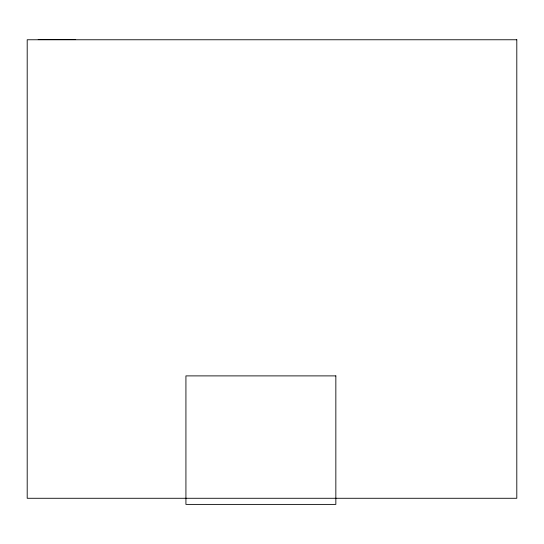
<?xml version="1.0" encoding="UTF-8"?>
<svg xmlns="http://www.w3.org/2000/svg" width="544" height="544" viewBox="0 0 544 544"><rect width="100%" height="100%" fill="white"/><g stroke="black" fill="none" stroke-linecap="round" stroke-linejoin="round"><path stroke-width="0.82" d="M38.209 39.603L75.684 39.603M516.8 39.76L27.2 39.76L27.2 498.277L516.8 498.277L516.8 39.76M335.845 375.89L185.926 375.89L185.926 504.397L335.845 504.397L335.845 375.89"/></g></svg>
